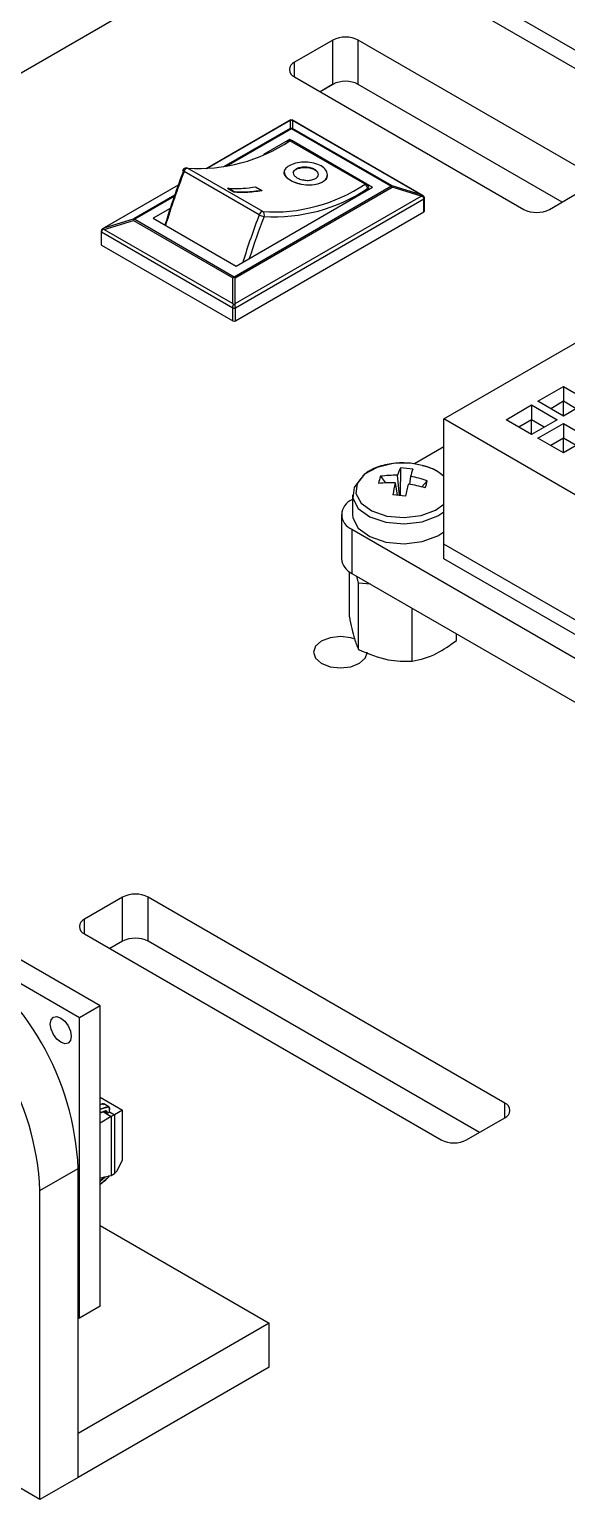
# Model space of a CAD drawing. Header units: millimetres. Extents: x 53 to 380, y 29 to 265.
# Drawn here: x 274.81 to 289.72, y 78.97 to 119.77 of the extents above; entities that cross this region are included whole.
import ezdxf

# ---------------------------------------------------------------- set-up
doc = ezdxf.new("R2010")
doc.units = ezdxf.units.MM

msp = doc.modelspace()

# ---------------------------------------------------------------- linework, layer by layer
at = {"color": 7, "linetype": 'Continuous', "lineweight": 25}
for p, q in [((284.9138, 124.5202), (270.9879, 116.4809)), ((283.8389, 122.7224), (290.5564, 118.8445)), ((283.8389, 122.2162), (290.5564, 118.3382)), ((283.229, 119.4656), (282.1684, 118.8533)), ((283.229, 118.2408), (283.229, 119.4656)), ((290.3001, 115.7917), (283.9362, 119.4656)), ((283.9362, 118.2408), (283.9362, 119.4656)), ((282.1684, 118.4451), (288.5323, 114.7712)), ((286.305, 108.9555), (302.8513, 118.5074)), ((283.229, 118.2408), (282.8757, 118.0367)), ((283.2498, 118.2521), (282.8762, 118.0364)), ((283.0891, 118.1593), (283.0885, 118.1596)), ((289.5928, 114.9752), (283.9362, 118.2408)), ((282.0662, 117.2519), (279.7154, 115.8948)), ((282.0468, 117.2357), (282.0468, 117.0159)), ((285.7371, 115.1487), (282.0938, 117.2519)), ((282.1132, 117.2357), (282.1132, 117.0159)), ((285.6841, 115.1742), (282.1132, 117.2357)), ((282.027, 116.7103), (281.3017, 116.2916)), ((282.0751, 116.6825), (282.027, 116.7103)), ((282.027, 116.7103), (282.027, 116.6757)), ((282.08, 117.0176), (282.0468, 117.0159)), ((282.1132, 117.0159), (282.08, 117.0176)), ((284.8378, 115.4143), (282.08, 117.0063)), ((284.1733, 115.4741), (282.0873, 116.6783)), ((284.871, 115.4239), (282.1132, 117.0159)), ((281.9021, 116.5943), (281.9666, 116.6325)), ((284.122, 115.4684), (282.036, 116.6726)), ((281.2852, 114.7085), (279.1992, 115.9127)), ((282.2295, 115.9005), (282.2288, 115.892)), ((281.1871, 114.6221), (279.1011, 115.8263)), ((282.9013, 115.5127), (282.9006, 115.5042)), ((284.3251, 115.3836), (284.1911, 115.461)), ((278.9374, 115.4457), (276.8319, 114.2302)), ((280.4853, 115.2453), (280.3085, 115.3473)), ((280.4887, 115.2544), (280.3119, 115.3564)), ((280.489, 112.9037), (284.8378, 115.4143)), ((280.5222, 112.875), (284.871, 115.3855)), ((280.5222, 112.156), (285.6841, 115.1359)), ((280.5244, 112.0419), (285.757, 115.0626)), ((280.542, 113.1997), (284.3251, 115.3836)), ((281.0824, 115.3947), (281.2592, 115.2926)), ((284.859, 115.4133), (284.871, 115.4239)), ((284.871, 115.3855), (284.859, 115.4133)), ((285.6841, 115.1742), (284.871, 115.4239)), ((285.6841, 115.1359), (284.871, 115.3855)), ((285.757, 114.6998), (285.757, 115.0626)), ((285.7716, 114.7202), (285.7716, 115.084)), ((289.2395, 114.7712), (290.3001, 115.3835)), ((278.7149, 114.7983), (278.2439, 114.5264)), ((280.5244, 111.6791), (285.757, 114.6998)), ((276.8849, 114.2558), (277.698, 114.5054)), ((276.8849, 114.2175), (277.698, 114.4671)), ((277.698, 114.5054), (277.71, 114.4949)), ((277.71, 114.4949), (277.698, 114.4671)), ((277.698, 114.4671), (280.4558, 112.875)), ((277.7312, 114.4958), (280.489, 112.9037)), ((278.2439, 114.5264), (280.542, 113.1997)), ((276.7974, 114.1655), (276.7974, 114.0929)), ((276.7974, 114.0929), (276.7974, 113.8017)), ((276.8121, 114.1441), (280.4537, 112.0419)), ((276.8121, 113.7813), (276.8121, 114.1441)), ((276.8849, 114.2175), (280.4558, 112.156)), ((276.8121, 113.7813), (280.4537, 111.6791)), ((280.4558, 112.875), (280.489, 112.8906)), ((280.4558, 112.156), (280.4558, 112.875)), ((280.489, 112.8906), (280.5222, 112.875)), ((280.5222, 112.156), (280.5222, 112.875)), ((280.4537, 111.6791), (280.4537, 112.0419)), ((280.5244, 111.6791), (280.5244, 112.0419)), ((288.9213, 109.4453), (289.6284, 109.8535)), ((289.6284, 109.8535), (290.3355, 109.4453)), ((289.6284, 109.8535), (289.6284, 109.4453)), ((288.0374, 108.9351), (288.7445, 109.3433)), ((288.7445, 109.3433), (289.4516, 108.9351)), ((288.7445, 109.3433), (288.7445, 108.935)), ((289.6284, 109.0371), (288.9213, 109.4453)), ((289.6284, 109.4453), (289.2748, 109.2412)), ((290.3355, 109.4453), (289.6284, 109.0371)), ((289.9819, 109.2412), (289.6284, 109.4453)), ((289.6284, 109.0371), (289.6284, 109.4453)), ((298.6086, 101.8527), (286.305, 108.9555)), ((286.305, 105.4852), (286.305, 108.9555)), ((288.7445, 108.5269), (288.0374, 108.9351)), ((288.7445, 108.935), (288.391, 108.7309)), ((289.4516, 108.9351), (288.7445, 108.5269)), ((289.098, 108.7309), (288.7445, 108.935)), ((288.7445, 108.5269), (288.7445, 108.935)), ((288.9213, 108.4248), (289.6284, 108.833)), ((289.6284, 108.833), (290.3355, 108.4248)), ((289.6284, 108.833), (289.6284, 108.4248)), ((286.305, 108.1793), (285.4958, 107.7121)), ((289.6284, 108.0166), (288.9213, 108.4248)), ((289.6284, 108.4248), (289.2748, 108.2207)), ((290.3355, 108.4248), (289.6284, 108.0166)), ((289.9819, 108.2207), (289.6284, 108.4248)), ((289.6284, 108.0166), (289.6284, 108.4248)), ((285.7117, 107.6688), (285.3847, 107.7254)), ((284.553, 107.3651), (284.688, 107.1812)), ((285.0768, 106.8312), (285.0219, 107.3919)), ((285.1063, 107.5951), (285.0991, 106.829)), ((285.3843, 107.3579), (285.3545, 107.1442)), ((284.9629, 107.1827), (285.0174, 106.8366)), ((285.8504, 107.2432), (285.6964, 107.0714)), ((283.7736, 106.7179), (283.7594, 106.7097)), ((283.7736, 106.8513), (283.7736, 106.3015)), ((283.4665, 106.3015), (283.4665, 105.0767)), ((283.7594, 105.8933), (300.0228, 96.5046)), ((283.7594, 105.8933), (283.7594, 104.6685)), ((291.6436, 102.4032), (286.305, 105.4852)), ((286.305, 105.0769), (286.305, 105.4852)), ((298.6086, 98.3824), (286.305, 105.4852)), ((298.6086, 97.9741), (286.305, 105.0769)), ((283.6872, 103.4626), (283.6872, 104.7149)), ((283.7594, 104.6685), (300.0228, 95.2798)), ((283.9415, 104.3952), (283.8959, 104.5897)), ((283.9415, 102.5565), (283.9415, 104.3952)), ((284.2725, 104.3723), (283.9415, 104.3952)), ((285.4279, 102.2306), (285.4279, 103.7053)), ((286.66, 102.8108), (286.66, 102.994)), ((276.1949, 92.3354), (260.1112, 101.6203)), ((276.7696, 92.6672), (260.686, 101.9521)), ((277.3954, 95.6877), (276.3348, 95.0754)), ((277.3954, 94.4629), (277.3954, 95.6877)), ((288.002, 89.9728), (278.1025, 95.6877)), ((278.1025, 94.4629), (278.1025, 95.6877)), ((276.3348, 94.6672), (286.2342, 88.9523)), ((277.3954, 94.4629), (277.042, 94.2589)), ((287.2947, 89.1563), (278.1025, 94.4629)), ((276.7696, 92.6672), (276.1949, 92.3354)), ((276.7696, 84.34), (276.7696, 92.6672)), ((276.1949, 84.0082), (276.1949, 92.3354)), ((276.7696, 90.1326), (277.3872, 89.7761)), ((276.7702, 89.7087), (276.9072, 89.753)), ((277.0098, 89.8683), (276.8683, 89.95)), ((277.0291, 89.7204), (277.0291, 89.7709)), ((277.0328, 89.7255), (277.0328, 89.776)), ((277.3872, 89.7761), (277.1687, 89.65)), ((277.3872, 88.4011), (277.3872, 89.7761)), ((276.7696, 89.7033), (276.9023, 89.7462)), ((277.0804, 89.599), (276.7696, 89.4196)), ((276.853, 89.7303), (276.9407, 89.6796)), ((276.9407, 89.6796), (276.9407, 89.709)), ((276.9407, 89.6796), (277.0804, 89.599)), ((276.9584, 89.6796), (277.0291, 89.7204)), ((276.9584, 89.709), (276.9584, 89.6796)), ((277.0328, 89.7285), (277.1687, 89.65)), ((277.1687, 89.65), (277.0804, 89.599)), ((277.0804, 89.599), (277.0804, 87.9659)), ((277.1687, 89.65), (277.1687, 88.0169)), ((286.9414, 88.9523), (288.002, 89.5646)), ((275.1009, 87.5434), (276.1615, 88.1557)), ((276.1615, 79.582), (276.1615, 88.1557)), ((277.2415, 88.095), (277.3872, 88.4011)), ((276.7696, 87.8941), (277.0804, 87.9659)), ((276.9072, 87.9142), (276.7702, 87.8002)), ((277.0804, 87.9659), (277.1687, 88.0169)), ((277.1687, 88.0169), (277.2415, 88.095)), ((275.1009, 78.9697), (275.1009, 87.5434)), ((276.7696, 86.5788), (281.4648, 83.8683)), ((276.7696, 84.34), (276.1949, 84.0082)), ((276.1615, 84.0275), (276.1949, 84.0082)), ((281.4648, 83.8683), (276.1615, 80.8068)), ((281.4648, 82.6435), (281.4648, 83.8683)), ((281.4648, 82.6435), (276.1615, 79.582)), ((275.1009, 78.9697), (271.8892, 80.8237)), ((276.1615, 79.582), (276.1615, 80.8068)), ((276.1615, 79.582), (275.1009, 78.9697))]:
    msp.add_line(p, q, dxfattribs=at)
at = {"color": 8, "linetype": 'Continuous', "lineweight": 25}
for p, q in [((282.1684, 118.4451), (282.1684, 118.8533)), ((282.0468, 117.2357), (279.7249, 115.8953)), ((282.0468, 117.0159), (280.1986, 115.9489)), ((282.08, 117.0063), (280.2721, 115.9626)), ((278.9352, 115.4394), (276.8849, 114.2558)), ((278.8378, 115.1634), (277.698, 114.5054)), ((278.8254, 115.1275), (277.7312, 114.4958)), ((276.3348, 94.6672), (276.3348, 95.0754)), ((288.002, 89.5646), (288.002, 89.9728)), ((276.7698, 89.707), (276.7702, 89.7087)), ((276.9407, 89.709), (276.8856, 89.7408)), ((276.7696, 87.8226), (276.8887, 87.9216)), ((276.7702, 87.8002), (276.7698, 87.8016)), ((276.922, 87.9293), (276.9072, 87.9142))]:
    msp.add_line(p, q, dxfattribs=at)
at = {"color": 8, "linetype": 'Continuous', "lineweight": 25, "flags": 128}
for points in [[(279.1992, 115.9127), (279.1847, 115.9189), (279.1745, 115.921)], [(279.1011, 115.8263), (279.0885, 115.8342), (279.0787, 115.8415), (279.0722, 115.8482), (279.0692, 115.8538), (279.0693, 115.8573)], [(285.3847, 107.7254), (284.9017, 107.7189), (284.4555, 107.612), (284.1062, 107.4193), (283.901, 107.1668), (283.8678, 106.8886), (284.0108, 106.6222), (284.311, 106.4036), (284.7276, 106.2624), (285.2045, 106.2176), (285.6772, 106.2753), (286.0818, 106.4276), (286.305, 106.5898)]]:
    msp.add_lwpolyline(points, dxfattribs=at)
at = {"color": 7, "linetype": 'Continuous', "lineweight": 25, "flags": 128}
for points in [[(280.3119, 115.3564), (280.31, 115.3513), (280.3085, 115.3473)], [(280.4887, 115.2544), (280.4868, 115.2493), (280.4853, 115.2453)], [(281.2592, 115.2926), (281.2578, 115.2876), (281.2568, 115.2836)], [(284.0084, 107.2994), (283.8184, 107.0542), (283.783, 106.7579), (283.9354, 106.4742), (284.255, 106.2414), (284.6986, 106.091), (285.2065, 106.0433), (285.7098, 106.1047), (286.1408, 106.267), (286.305, 106.3753)], [(283.7736, 106.3015), (283.783, 106.2081), (283.9354, 105.9244), (284.255, 105.6916), (284.6986, 105.5412), (285.2065, 105.4935), (285.7098, 105.555), (286.1408, 105.7172), (286.305, 105.8255)], [(283.8446, 102.8459), (283.7247, 102.8822), (283.4376, 102.9152), (283.1506, 102.8822), (282.9073, 102.7884), (282.7447, 102.6479), (282.6876, 102.4822), (282.7447, 102.3165), (282.9073, 102.1761), (283.1506, 102.0822), (283.4376, 102.0493), (283.7247, 102.0822), (283.968, 102.1761), (284.1306, 102.3165), (284.1876, 102.4822), (284.1876, 102.4822)], [(275.9704, 91.8272), (275.9482, 91.7111), (275.8849, 91.6383), (275.7902, 91.6199), (275.6785, 91.6587), (275.5668, 91.7488), (275.4721, 91.8765), (275.4089, 92.0224), (275.3867, 92.1642), (275.4089, 92.2803), (275.4721, 92.3532), (275.5668, 92.3716), (275.6785, 92.3327), (275.7902, 92.2426), (275.8849, 92.1149), (275.9482, 91.969), (275.9704, 91.8272)]]:
    msp.add_lwpolyline(points, dxfattribs=at)
at = {"color": 7, "linetype": 'Continuous', "lineweight": 25}
for centre, radius, start, end in [((283.5826, 118.7832), 0.7685, 62.60962, 117.39057), ((282.2458, 118.6492), 0.2183, 110.7829, 249.2166), ((283.5826, 117.5584), 0.7685, 62.60962, 117.39057), ((282.0662, 116.6345), 0.0486, 64.29161, 128.45148), ((279.4887, 120.5069), 4.6034, 266.39419, 303.59732), ((300.737, 107.5959), 23.1699, 159.09747, 163.08244), ((279.1627, 115.8217), 0.1, 83.23544, 159.12108), ((279.2148, 115.796), 0.1177, 97.64698, 165.109), ((300.9032, 107.5), 23.3379, 159.09795, 162.98653), ((281.5747, 119.3027), 4.6034, 266.39419, 303.59732), ((284.0381, 115.3365), 0.1562, 3.71692, 57.52989), ((284.1233, 115.3875), 0.1, 359.53477, 60.00269), ((281.6127, 119.2321), 4.6647, 266.39416, 303.59735), ((284.174, 115.392), 0.0496, 293.80852, 353.78378), ((281.3008, 114.5918), 0.1177, 97.64698, 165.109), ((281.2219, 114.6217), 0.1074, 335.19232, 53.90557), ((285.7466, 114.7227), 0.0251, 294.37633, 354.30152), ((288.8859, 115.4536), 0.7685, 242.60954, 297.3905), ((303.0529, 106.2727), 23.4057, 159.10084, 162.50747), ((303.1535, 106.2423), 23.3708, 159.10761, 162.13467), ((281.371, 114.9423), 0.3693, 240.12569, 261.95986), ((276.8224, 113.8042), 0.0251, 185.69686, 245.62285), ((280.489, 111.7473), 0.0769, 242.60989, 297.39073), ((285.5755, 106.9692), 1.0965, 158.83345, 169.68234), ((284.9417, 104.6886), 2.7045, 88.30072, 98.26235), ((286.2124, 107.0161), 1.2485, 152.36985, 162.4786), ((285.0643, 105.2923), 2.3032, 80.31125, 88.95554), ((288.4441, 106.4596), 3.189, 159.76442, 163.63897), ((284.9296, 104.506), 2.8879, 71.40666, 80.94165), ((284.8431, 104.1053), 3.0797, 87.7709, 96.45708), ((289.5913, 106.0769), 4.7587, 166.56257, 170.69769), ((298.0763, 103.7565), 13.1945, 165.10223, 166.60272), ((284.8258, 103.8203), 3.3657, 73.27922, 81.4656), ((283.7992, 107.7137), 2.1045, 341.43476, 347.08103), ((283.9143, 106.3015), 0.4366, 110.78344, 249.21665), ((284.3969, 99.6854), 7.178, 83.24769, 86.01896), ((283.9669, 105.1266), 0.5029, 185.69479, 245.62547), ((277.749, 95.0053), 0.7685, 62.60975, 117.39034), ((276.4122, 94.8713), 0.2183, 110.78329, 249.2168), ((268.4854, 87.8064), 7.684, 2.60546, 57.39453), ((277.749, 93.7805), 0.7685, 62.60975, 117.39034), ((267.4248, 87.1941), 7.684, 2.60546, 57.39453), ((277.0265, 89.7754), 0.0063, 5.74039, 65.5701), ((287.9246, 89.7687), 0.2183, 290.78334, 69.21638), ((276.9495, 89.7261), 0.0192, 242.61707, 297.38786), ((276.9495, 89.6967), 0.0192, 242.61707, 297.38786), ((277.0265, 89.7262), 0.00628, 294.34127, 354.32871), ((286.5878, 89.6347), 0.7685, 242.60956, 297.39041)]:
    msp.add_arc(centre, radius, start, end, dxfattribs=at)
at = {"color": 8, "linetype": 'Continuous', "lineweight": 25}
for centre, radius, start, end in [((284.1522, 115.4303), 0.0486, 64.29161, 128.45148), ((285.4158, 106.3667), 1.3353, 48.24797, 77.19567), ((276.8991, 89.7537), 0.00816, 292.55977, 354.78032), ((277.0265, 89.7766), 0.00628, 294.34127, 354.32871), ((276.885, 87.9079), 0.0231, 15.73753, 45.86397)]:
    msp.add_arc(centre, radius, start, end, dxfattribs=at)
at = {"color": 7, "linetype": 'Continuous', "lineweight": 25}
for points, knots in [([(282.0468, 117.2357), (282.0492, 117.2378), (282.0533, 117.2416), (282.0576, 117.245), (282.0595, 117.2464)], [0, 0, 0, 0, 0.5700517, 1, 1, 1, 1]), ([(282.0594, 117.2464), (282.0605, 117.2472), (282.0626, 117.2486), (282.0674, 117.2505), (282.0734, 117.2517), (282.08, 117.2522), (282.0866, 117.2517), (282.0926, 117.2505), (282.0974, 117.2486), (282.0995, 117.2472), (282.1005, 117.2464)], [0, 0, 0, 0, 0.1339859, 0.2544418, 0.3725255, 0.5000064, 0.6275021, 0.7455939, 0.8660276, 1, 1, 1, 1]), ([(282.1132, 117.2357), (282.1108, 117.2378), (282.1067, 117.2416), (282.1024, 117.245), (282.1005, 117.2464)], [0, 0, 0, 0, 0.5700701, 1, 1, 1, 1]), ([(282.036, 116.6726), (282.0267, 116.6767), (282.0083, 116.685), (281.9852, 116.6797), (281.9693, 116.6625), (281.9675, 116.6425), (281.9666, 116.6325)], [0, 0, 0, 0, 0.24999933, 0.4999947, 0.74999868, 1, 1, 1, 1]), ([(282.08, 117.0063), (282.08, 117.0085), (282.08, 117.0125), (282.08, 117.0161), (282.08, 117.0176)], [0, 0, 0, 0, 0.5600106, 1, 1, 1, 1]), ([(282.0527, 116.0025), (282.0039, 115.9737), (281.9063, 115.916), (281.8647, 115.8021), (281.9119, 115.6853), (282.0461, 115.5771), (282.2455, 115.4928), (282.4787, 115.4477), (282.7165, 115.4482), (282.8397, 115.4912), (282.9013, 115.5127)], [0, 0, 0, 0, 0.1249589, 0.2499423, 0.3749595, 0.5000001, 0.6250407, 0.7500579, 0.8750416, 1, 1, 1, 1]), ([(282.9013, 115.5127), (282.9502, 115.5428), (283.048, 115.6031), (283.0909, 115.7337), (283.0449, 115.8663), (282.9113, 115.9813), (282.7114, 116.0589), (282.4769, 116.0882), (282.2378, 116.0709), (282.1144, 116.0253), (282.0527, 116.0025)], [0, 0, 0, 0, 0.12495838, 0.24994204, 0.37495928, 0.49999988, 0.62504047, 0.75005772, 0.87504109, 1, 1, 1, 1]), ([(282.2295, 115.9005), (282.201, 115.8835), (282.144, 115.8495), (282.1196, 115.7811), (282.1469, 115.711), (282.2251, 115.647), (282.3415, 115.5986), (282.4778, 115.5743), (282.6167, 115.5767), (282.6886, 115.6021), (282.7245, 115.6148)], [0, 0, 0, 0, 0.1249608, 0.2499441, 0.3749608, 0.5, 0.6250392, 0.7500559, 0.8750394, 1, 1, 1, 1]), ([(282.131, 115.7815), (282.1352, 115.8011), (282.1443, 115.8437), (282.1993, 115.8751), (282.2288, 115.892)], [0, 0, 0, 0, 0.4618498, 1, 1, 1, 1]), ([(282.2288, 115.892), (282.2648, 115.9051), (282.3369, 115.9314), (282.4763, 115.9396), (282.6133, 115.9206), (282.7291, 115.8746), (282.8101, 115.8082), (282.8206, 115.7581), (282.8259, 115.733)], [0, 0, 0, 0, 0.16672898, 0.3334276, 0.50008581, 0.6667138, 0.83334179, 1, 1, 1, 1]), ([(282.7245, 115.6148), (282.753, 115.6322), (282.8101, 115.667), (282.835, 115.7412), (282.8081, 115.8167), (282.7301, 115.8829), (282.6135, 115.929), (282.4768, 115.948), (282.3374, 115.9399), (282.2655, 115.9136), (282.2295, 115.9005)], [0, 0, 0, 0, 0.1249606, 0.249944, 0.3749608, 0.5, 0.6250392, 0.7500559, 0.8750392, 1, 1, 1, 1]), ([(282.9006, 115.5042), (282.839, 115.4827), (282.7157, 115.4396), (282.4776, 115.439), (282.2447, 115.484), (282.0434, 115.5685), (281.9162, 115.6759), (281.8635, 115.7625), (281.8829, 115.8049), (281.8857, 115.8108)], [0, 0, 0, 0, 0.1623318, 0.3246377, 0.4869044, 0.6491429, 0.8113813, 0.9736481, 1, 1, 1, 1]), ([(283.0758, 115.7257), (283.0676, 115.682), (283.0513, 115.5946), (282.9508, 115.5343), (282.9006, 115.5042)], [0, 0, 0, 0, 0.4999603, 1, 1, 1, 1]), ([(280.3119, 115.3564), (280.452, 115.3518), (280.7021, 115.3436), (280.9662, 115.3791), (281.0824, 115.3947)], [0, 0, 0, 0, 0.5599682, 1, 1, 1, 1]), ([(281.2568, 115.2836), (281.1089, 115.2646), (280.8449, 115.2308), (280.5952, 115.2408), (280.4853, 115.2453)], [0, 0, 0, 0, 0.55996847, 1, 1, 1, 1]), ([(281.2592, 115.2926), (281.1115, 115.2737), (280.8479, 115.24), (280.5985, 115.25), (280.4887, 115.2544)], [0, 0, 0, 0, 0.5599686, 1, 1, 1, 1]), ([(284.8378, 115.4143), (284.8418, 115.4142), (284.8488, 115.4141), (284.8559, 115.4136), (284.859, 115.4133)], [0, 0, 0, 0, 0.5599689, 1, 1, 1, 1]), ([(285.6841, 115.1742), (285.6895, 115.1719), (285.6991, 115.1678), (285.7085, 115.1632), (285.7125, 115.1613)], [0, 0, 0, 0, 0.5700701, 1, 1, 1, 1]), ([(285.6841, 115.1359), (285.6895, 115.1363), (285.6991, 115.137), (285.7085, 115.1374), (285.7125, 115.1376)], [0, 0, 0, 0, 0.5700517, 1, 1, 1, 1]), ([(285.7125, 115.1613), (285.7146, 115.1602), (285.7185, 115.1582), (285.723, 115.1547), (285.7257, 115.1509), (285.7265, 115.1471), (285.7257, 115.1433), (285.723, 115.1402), (285.7185, 115.1381), (285.7146, 115.1378), (285.7125, 115.1376)], [0, 0, 0, 0, 0.1340091, 0.2544464, 0.3725411, 0.5000194, 0.6275225, 0.7456005, 0.866042, 1, 1, 1, 1]), ([(285.757, 115.1034), (285.7564, 115.1094), (285.7553, 115.1217), (285.7465, 115.1381), (285.7326, 115.1524), (285.7194, 115.1583), (285.7125, 115.1613)], [0, 0, 0, 0, 0.2280844, 0.4691599, 0.7257657, 1, 1, 1, 1]), ([(285.757, 115.0626), (285.7564, 115.0687), (285.7553, 115.0814), (285.7465, 115.1011), (285.7326, 115.1208), (285.7194, 115.1319), (285.7125, 115.1376)], [0, 0, 0, 0, 0.228083, 0.4691575, 0.7257661, 1, 1, 1, 1]), ([(285.7716, 115.0829), (285.7714, 115.0872), (285.7709, 115.0954), (285.7668, 115.1112), (285.7576, 115.1285), (285.7429, 115.1441), (285.7318, 115.1513), (285.7269, 115.1546)], [0, 0, 0, 0, 0.14436126, 0.28395794, 0.55340994, 0.80030895, 1, 1, 1, 1]), ([(285.757, 115.0626), (285.7611, 115.0656), (285.7693, 115.0715), (285.7728, 115.083), (285.7693, 115.0944), (285.7611, 115.1004), (285.757, 115.1034)], [0, 0, 0, 0, 0.2500001, 0.5000032, 0.7500116, 1, 1, 1, 1]), ([(276.8121, 114.1849), (276.8126, 114.1909), (276.8137, 114.2033), (276.8225, 114.2197), (276.8364, 114.2339), (276.8496, 114.2398), (276.8565, 114.2428)], [0, 0, 0, 0, 0.2280829, 0.4691577, 0.7257658, 1, 1, 1, 1]), ([(276.8565, 114.2191), (276.8544, 114.2193), (276.8505, 114.2197), (276.846, 114.2217), (276.8433, 114.2248), (276.8425, 114.2286), (276.8433, 114.2325), (276.846, 114.2362), (276.8505, 114.2398), (276.8544, 114.2418), (276.8565, 114.2428)], [0, 0, 0, 0, 0.13401067, 0.25444855, 0.37254218, 0.50002499, 0.62752508, 0.74560556, 0.86604972, 1, 1, 1, 1]), ([(276.8565, 114.2428), (276.8616, 114.2453), (276.8711, 114.2498), (276.8806, 114.2539), (276.8849, 114.2558)], [0, 0, 0, 0, 0.5498352, 1, 1, 1, 1]), ([(277.71, 114.4949), (277.714, 114.4952), (277.721, 114.4957), (277.7281, 114.4958), (277.7312, 114.4958)], [0, 0, 0, 0, 0.5599879, 1, 1, 1, 1]), ([(276.8121, 114.1849), (276.8079, 114.182), (276.7997, 114.176), (276.7962, 114.1645), (276.7997, 114.1531), (276.8079, 114.1471), (276.8121, 114.1441)], [0, 0, 0, 0, 0.2499991, 0.5000039, 0.7500103, 1, 1, 1, 1]), ([(276.8121, 114.1441), (276.8126, 114.1503), (276.8137, 114.163), (276.8225, 114.1827), (276.8364, 114.2024), (276.8496, 114.2134), (276.8565, 114.2191)], [0, 0, 0, 0, 0.2280843, 0.4691589, 0.7257651, 1, 1, 1, 1]), ([(276.8565, 114.2191), (276.8616, 114.2189), (276.8711, 114.2184), (276.8806, 114.2178), (276.8849, 114.2175)], [0, 0, 0, 0, 0.5498441, 1, 1, 1, 1]), ([(280.489, 112.9037), (280.489, 112.9014), (280.489, 112.8972), (280.489, 112.8926), (280.489, 112.8906)], [0, 0, 0, 0, 0.55997302, 1, 1, 1, 1]), ([(280.4537, 112.0419), (280.4538, 112.0482), (280.4541, 112.0614), (280.457, 112.0845), (280.4617, 112.1095), (280.4662, 112.1256), (280.4685, 112.134)], [0, 0, 0, 0, 0.2280845, 0.4691609, 0.7257649, 1, 1, 1, 1]), ([(280.4537, 112.0419), (280.4588, 112.0395), (280.4691, 112.0348), (280.489, 112.0327), (280.5089, 112.0348), (280.5192, 112.0395), (280.5244, 112.0419)], [0, 0, 0, 0, 0.2499897, 0.4999961, 0.7500009, 1, 1, 1, 1]), ([(280.4558, 112.156), (280.4582, 112.1519), (280.4623, 112.1446), (280.4666, 112.1372), (280.4685, 112.134)], [0, 0, 0, 0, 0.5700721, 1, 1, 1, 1]), ([(280.5096, 112.134), (280.5085, 112.1323), (280.5064, 112.1293), (280.5016, 112.1259), (280.4956, 112.124), (280.489, 112.1235), (280.4824, 112.124), (280.4764, 112.1259), (280.4716, 112.1293), (280.4695, 112.1323), (280.4685, 112.134)], [0, 0, 0, 0, 0.1339902, 0.2544427, 0.3725243, 0.5000087, 0.6275018, 0.745595, 0.8660286, 1, 1, 1, 1]), ([(280.5222, 112.156), (280.5198, 112.1519), (280.5157, 112.1446), (280.5114, 112.1372), (280.5096, 112.134)], [0, 0, 0, 0, 0.5700597, 1, 1, 1, 1]), ([(280.5244, 112.0419), (280.5242, 112.0482), (280.5239, 112.0614), (280.521, 112.0845), (280.5163, 112.1095), (280.5119, 112.1256), (280.5096, 112.134)], [0, 0, 0, 0, 0.2280829, 0.4691577, 0.7257658, 1, 1, 1, 1]), ([(285.3864, 107.7257), (285.3046, 107.7307), (285.0668, 107.7454), (284.6723, 107.6934), (284.2845, 107.5669), (284.1191, 107.4254), (284.0501, 107.3663)], [0, 0, 0, 0, 0.16092565, 0.46758457, 0.77777196, 1, 1, 1, 1]), ([(286.2765, 107.394), (286.1927, 107.4577), (286.0367, 107.5762), (285.8143, 107.6327), (285.7115, 107.6588)], [0, 0, 0, 0, 0.5376799, 1, 1, 1, 1]), ([(283.6872, 103.4626), (283.7344, 103.2409), (283.8194, 102.8412), (283.9039, 102.6443), (283.9415, 102.5565)], [0, 0, 0, 0, 0.5544655, 1, 1, 1, 1]), ([(285.4279, 102.2306), (285.6564, 102.2847), (286.0687, 102.3822), (286.4777, 102.6787), (286.66, 102.8108)], [0, 0, 0, 0, 0.5544651, 1, 1, 1, 1]), ([(283.9415, 102.5565), (284.2172, 102.4425), (284.7145, 102.2368), (285.208, 102.2325), (285.4279, 102.2306)], [0, 0, 0, 0, 0.5544655, 1, 1, 1, 1]), ([(276.7696, 89.9337), (276.7802, 89.9371), (276.8022, 89.9441), (276.836, 89.9525), (276.8524, 89.9422), (276.8605, 89.9371)], [0, 0, 0, 0, 0.3183475, 0.6619303, 1, 1, 1, 1]), ([(276.8682, 89.9497), (276.868, 89.95), (276.8633, 89.9551), (276.8425, 89.9559), (276.8213, 89.9489), (276.8077, 89.9444)], [0, 0, 0, 0, 0.0161451, 0.3697243, 1, 1, 1, 1]), ([(276.9407, 89.709), (276.9407, 89.7175), (276.9408, 89.7298), (276.9381, 89.7437), (276.9338, 89.7509), (276.9265, 89.7536), (276.914, 89.7528), (276.9037, 89.7493), (276.8965, 89.747)], [0, 0, 0, 0, 0.2692669, 0.3897683, 0.4999989, 0.610195, 0.7307192, 1, 1, 1, 1]), ([(276.9022, 89.7462), (276.9079, 89.7483), (276.9185, 89.7524), (276.927, 89.752), (276.9309, 89.7518)], [0, 0, 0, 0, 0.54024492, 1, 1, 1, 1]), ([(276.9072, 89.753), (276.9158, 89.756), (276.9327, 89.762), (276.9595, 89.7538), (276.9588, 89.7261), (276.9584, 89.709)], [0, 0, 0, 0, 0.2823967, 0.559197, 1, 1, 1, 1]), ([(276.9614, 89.8696), (276.9709, 89.8713), (276.9879, 89.8743), (277.0092, 89.871), (277.022, 89.8574), (277.0297, 89.8277), (277.0293, 89.8003), (277.0291, 89.7811)], [0, 0, 0, 0, 0.2096973, 0.3729837, 0.5143975, 0.659099, 1, 1, 1, 1]), ([(277.0291, 89.7709), (277.0307, 89.8014), (277.0331, 89.8471), (277.0034, 89.8542), (276.9936, 89.8566)], [0, 0, 0, 0, 0.6680564, 1, 1, 1, 1]), ([(277.0208, 87.9624), (277.0208, 87.9624), (277.0188, 87.9537), (277.0088, 87.9342), (276.9614, 87.8717), (276.8758, 87.8085), (276.8026, 87.7457), (276.7696, 87.7174)], [0, 0, 0, 0, 0.0002995, 0.075629, 0.1626053, 0.62236, 1, 1, 1, 1]), ([(276.7696, 87.715), (276.7874, 87.7303), (276.8508, 87.7847), (276.9285, 87.8457), (276.9927, 87.9076), (277.0195, 87.9411), (277.0206, 87.9588), (277.0208, 87.9624)], [0, 0, 0, 0, 0.20048046, 0.71342764, 0.84161005, 0.96773885, 1, 1, 1, 1])]:
    msp.add_open_spline(points, degree=3, knots=knots, dxfattribs=at)
at = {"color": 8, "linetype": 'Continuous', "lineweight": 25}
for points, knots in [([(276.7592, 89.808), (276.796, 89.8198), (276.8637, 89.8416), (276.9308, 89.8609), (276.9614, 89.8696)], [0, 0, 0, 0, 0.5444507, 1, 1, 1, 1]), ([(276.9936, 89.8566), (276.9826, 89.8552), (276.9277, 89.848), (276.8509, 89.817), (276.7874, 89.7984), (276.7696, 89.7932)], [0, 0, 0, 0, 0.152306, 0.7617884, 1, 1, 1, 1])]:
    msp.add_open_spline(points, degree=3, knots=knots, dxfattribs=at)

doc.saveas('drawing.dxf')
